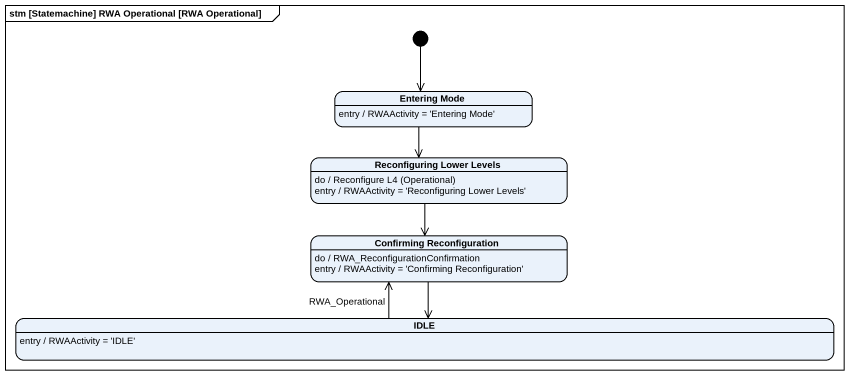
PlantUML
@startuml
mainframe stm [Statemachine] RWA Operational [RWA Operational]
hide empty description
state "Entering Mode" as Entering_Mode
Entering_Mode : entry / RWAActivity = 'Entering Mode'
state "Reconfiguring Lower Levels" as Reconfiguring_Lower_Levels
Reconfiguring_Lower_Levels : do / Reconfigure L4 (Operational)
Reconfiguring_Lower_Levels : entry / RWAActivity = 'Reconfiguring Lower Levels'
state "Confirming Reconfiguration" as Confirming_Reconfiguration
Confirming_Reconfiguration : do / RWA_ReconfigurationConfirmation
Confirming_Reconfiguration : entry / RWAActivity = 'Confirming Reconfiguration'
state IDLE
IDLE : entry / RWAActivity = 'IDLE'
[*] --> Entering_Mode
Entering_Mode --> Reconfiguring_Lower_Levels
Reconfiguring_Lower_Levels --> Confirming_Reconfiguration
Confirming_Reconfiguration --> IDLE
IDLE -up-> Confirming_Reconfiguration : RWA_Operational
@enduml
